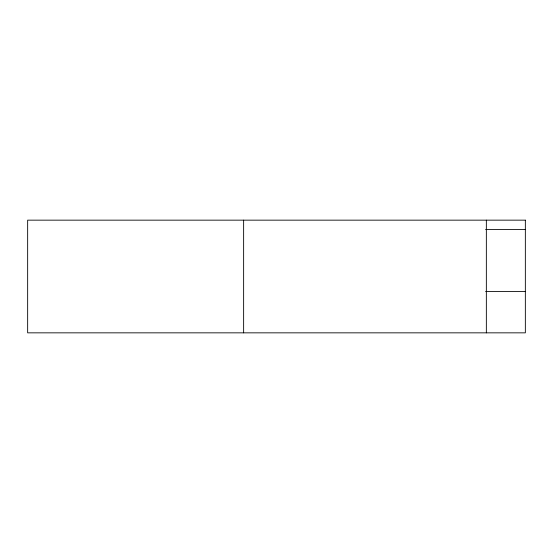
<?xml version="1.0" encoding="UTF-8"?>
<svg xmlns="http://www.w3.org/2000/svg" width="553" height="553" viewBox="0 0 553 553"><rect width="100%" height="100%" fill="white"/><g stroke="black" fill="none" stroke-linecap="round" stroke-linejoin="round"><path stroke-width="0.83" d="M485.603 229.55L525.35 229.55M485.603 291.528L525.35 291.528M486.35 220.156L486.35 332.844M243.631 220.156L243.631 332.844M525.35 220.156L27.65 220.156L27.65 332.844L525.35 332.844L525.35 220.156"/></g></svg>
